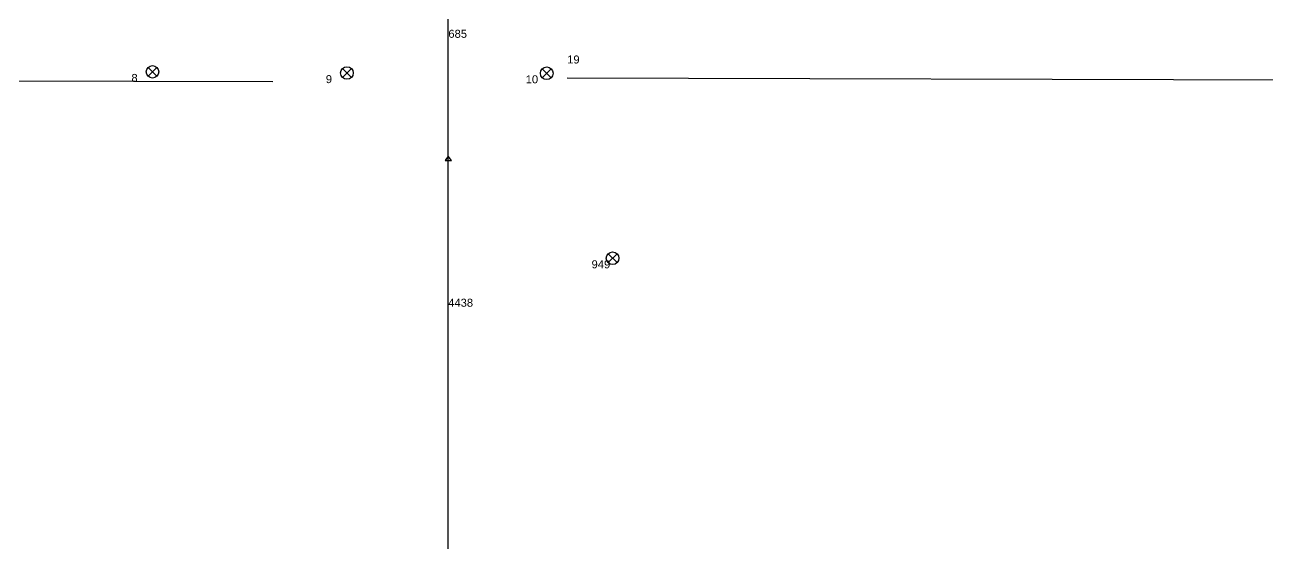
# Model space of a CAD drawing. Header units: millimetres. Extents: x 1508 to 209369, y 3688 to 146097.
# Drawn here: x 65889 to 95389, y 43168 to 55480 of the extents above; entities that cross this region are included whole.
import ezdxf

# ---------------------------------------------------------------- set-up
doc = ezdxf.new("R2010")
doc.units = ezdxf.units.MM
for name, color, linetype, true_color in [('Ndc8_DrawingLine', 7, 'Continuous', 0x000000), ('Ndc8_DrawingLineID', 7, 'Continuous', 0x000000), ('Ndc8_Forward', 5, 'Continuous', 0x0000ff), ('Ndc8_ForwardID', 5, 'Continuous', 0x0000ff), ('Ndc8_PointID', 7, 'Continuous', 0x000080), ('Ndc8_Reflector', 7, 'Continuous', 0x008000), ('Ndc8_ReflectorID', 7, 'Continuous', 0x008000)]:
    doc.layers.add(name, color=color, linetype=linetype, true_color=true_color)
doc.styles.add('Ndc8Style', font='arial.ttf', dxfattribs={"height": 0.2})

msp = doc.modelspace()

# ---------------------------------------------------------------- linework, layer by layer
at = {"layer": 'Ndc8_DrawingLine'}
for p, q in [((60594, 54154), (71779, 54136)), ((78766, 54219), (108654, 54141))]:
    msp.add_line(p, q, dxfattribs=at)
at = {"layer": 'Ndc8_Forward'}
for points in [[(75942, 42353), (75942, 55695)], [(75942, 52360), (75867, 52260), (76017, 52260), (75942, 52360)]]:
    msp.add_lwpolyline(points, dxfattribs=at)
at = {"layer": 'Ndc8_Reflector'}
for p, q in [((69026, 54470), (68814, 54258)), ((68814, 54470), (69026, 54258)), ((73642, 54442), (73430, 54230)), ((73430, 54442), (73642, 54230)), ((78388, 54437), (78176, 54225)), ((78176, 54437), (78388, 54225)), ((79952, 50043), (79740, 49831)), ((79740, 50043), (79952, 49831))]:
    msp.add_line(p, q, dxfattribs=at)
for centre in [(68920, 54364), (73536, 54336), (78282, 54331), (79846, 49937)]:
    msp.add_circle(centre, 150, dxfattribs=at)

# ---------------------------------------------------------------- texts
at = {"layer": 'Ndc8_DrawingLineID', "style": 'Ndc8Style'}
msp.add_text('19', height=190, dxfattribs=at).set_placement((78767, 54562))
at = {"layer": 'Ndc8_ForwardID', "style": 'Ndc8Style'}
msp.add_text('4438', height=190, dxfattribs=at).set_placement((75942, 48784))
at = {"layer": 'Ndc8_PointID', "style": 'Ndc8Style'}
msp.add_text('685', height=190, dxfattribs=at).set_placement((75946, 55172))
at = {"layer": 'Ndc8_ReflectorID', "style": 'Ndc8Style'}
for s, p in [('8', (68420, 54124)), ('9', (73036, 54096)), ('10', (77782, 54091)), ('949', (79346, 49697))]:
    msp.add_text(s, height=190, dxfattribs=at).set_placement(p)

doc.saveas('drawing.dxf')
